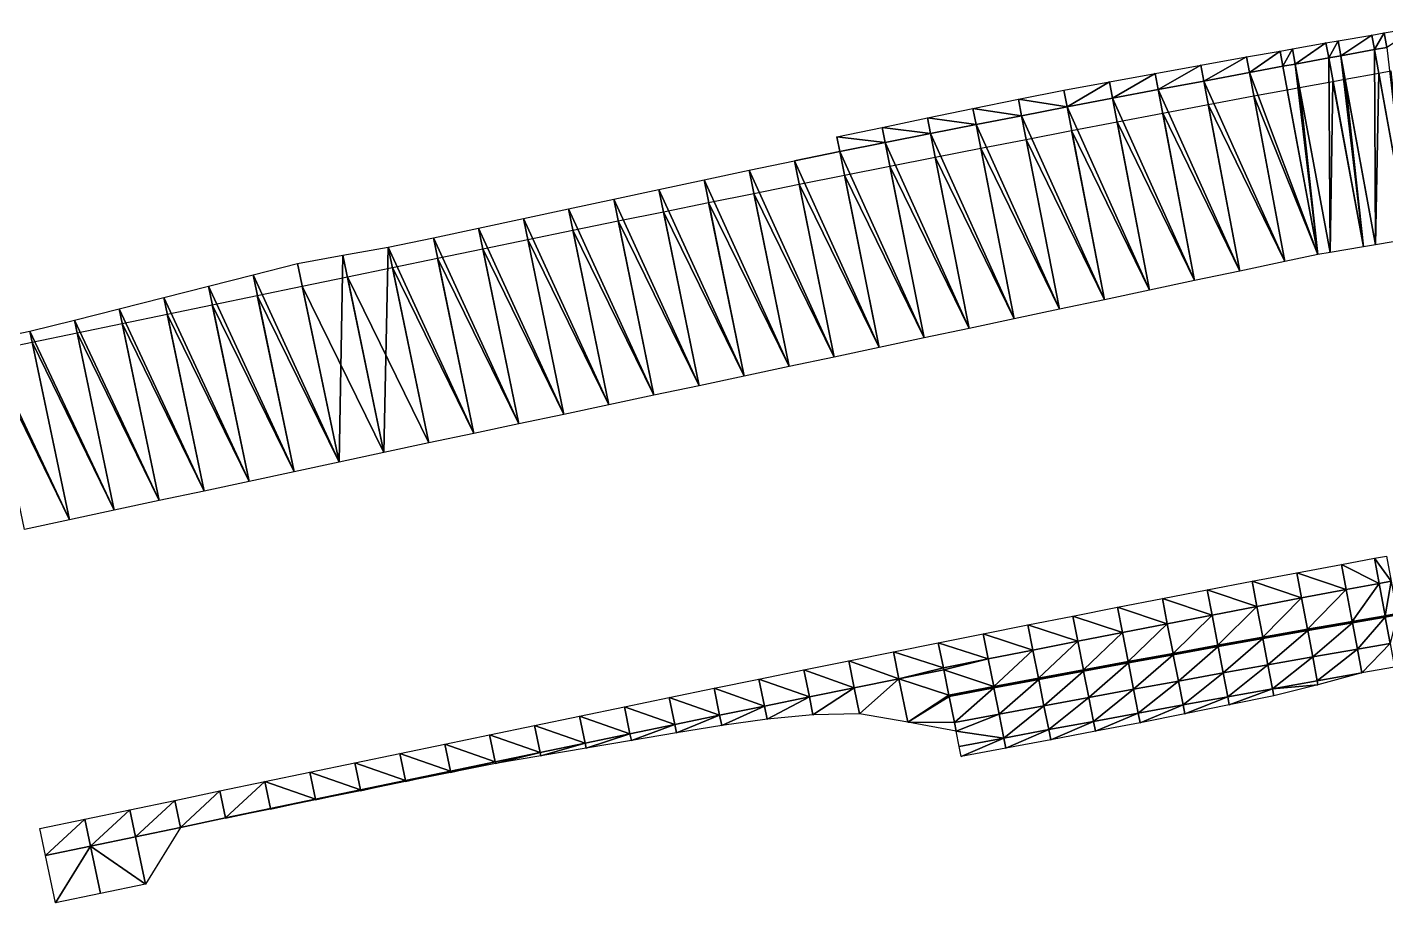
# Model space of a CAD drawing. Header units: metres. Extents: x 1882598 to 1885460, y 3171405 to 3171756.
# Drawn here: x 1883614.49 to 1883644.06, y 3171697.72 to 3171716.77 of the extents above; entities that cross this region are included whole.
import ezdxf

# ---------------------------------------------------------------- set-up
doc = ezdxf.new("R2010")
doc.units = ezdxf.units.M
doc.header["$MEASUREMENT"] = 0
doc.layers.add('Triangles surfaces projet', color=7, linetype='Continuous', true_color=0x848484)

msp = doc.modelspace()

# ---------------------------------------------------------------- linework, layer by layer
at = {"layer": 'Triangles surfaces projet'}
for points in [[(1883644.074, 3171716.331, 152.959), (1883644.017, 3171716.646, 152.746), (1883644.748, 3171716.771, 152.761), (1883644.074, 3171716.331, 152.959)], [(1883642.083, 3171715.969, 152.926), (1883642.022, 3171716.299, 152.702), (1883642.752, 3171716.427, 152.718), (1883642.083, 3171715.969, 152.926)], [(1883642.083, 3171715.969, 152.926), (1883642.752, 3171716.427, 152.718), (1883642.812, 3171716.102, 152.939), (1883642.083, 3171715.969, 152.926)], [(1883642.752, 3171716.427, 152.718), (1883643.019, 3171716.473, 152.724), (1883642.812, 3171716.102, 152.939), (1883642.752, 3171716.427, 152.718)], [(1883642.812, 3171716.102, 152.939), (1883643.019, 3171716.473, 152.724), (1883643.078, 3171716.15, 152.943), (1883642.812, 3171716.102, 152.939)], [(1883643.75, 3171716.6, 152.74), (1883643.078, 3171716.15, 152.943), (1883643.019, 3171716.473, 152.724), (1883643.75, 3171716.6, 152.74)], [(1883643.75, 3171716.6, 152.74), (1883643.807, 3171716.283, 152.955), (1883643.078, 3171716.15, 152.943), (1883643.75, 3171716.6, 152.74)], [(1883643.75, 3171716.6, 152.74), (1883644.017, 3171716.646, 152.746), (1883643.807, 3171716.283, 152.955), (1883643.75, 3171716.6, 152.74)], [(1883643.807, 3171716.283, 152.955), (1883644.017, 3171716.646, 152.746), (1883644.074, 3171716.331, 152.959), (1883643.807, 3171716.283, 152.955)], [(1883640.031, 3171715.944, 152.658), (1883641.026, 3171716.122, 152.68), (1883640.096, 3171715.599, 152.892), (1883640.031, 3171715.944, 152.658)], [(1883641.089, 3171715.785, 152.909), (1883640.096, 3171715.599, 152.892), (1883641.026, 3171716.122, 152.68), (1883641.089, 3171715.785, 152.909)], [(1883641.089, 3171715.785, 152.909), (1883641.026, 3171716.122, 152.68), (1883641.755, 3171716.252, 152.696), (1883641.089, 3171715.785, 152.909)], [(1883641.817, 3171715.92, 152.922), (1883641.089, 3171715.785, 152.909), (1883641.755, 3171716.252, 152.696), (1883641.817, 3171715.92, 152.922)], [(1883641.755, 3171716.252, 152.696), (1883642.022, 3171716.299, 152.702), (1883641.817, 3171715.92, 152.922), (1883641.755, 3171716.252, 152.696)], [(1883642.083, 3171715.969, 152.926), (1883641.817, 3171715.92, 152.922), (1883642.022, 3171716.299, 152.702), (1883642.083, 3171715.969, 152.926)], [(1883642.083, 3171715.969, 152.926), (1883642.812, 3171716.102, 152.939), (1883642.843, 3171711.87, 152.895), (1883642.083, 3171715.969, 152.926)], [(1883643.567, 3171711.993, 152.905), (1883642.812, 3171716.102, 152.939), (1883643.078, 3171716.15, 152.943), (1883643.567, 3171711.993, 152.905)], [(1883642.812, 3171716.102, 152.939), (1883643.567, 3171711.993, 152.905), (1883642.843, 3171711.87, 152.895), (1883642.812, 3171716.102, 152.939)], [(1883643.832, 3171712.038, 152.908), (1883643.078, 3171716.15, 152.943), (1883643.807, 3171716.283, 152.955), (1883643.832, 3171712.038, 152.908)], [(1883643.832, 3171712.038, 152.908), (1883643.567, 3171711.993, 152.905), (1883643.078, 3171716.15, 152.943), (1883643.832, 3171712.038, 152.908)], [(1883644.557, 3171712.16, 152.918), (1883643.807, 3171716.283, 152.955), (1883644.074, 3171716.331, 152.959), (1883644.557, 3171712.16, 152.918)], [(1883643.807, 3171716.283, 152.955), (1883644.557, 3171712.16, 152.918), (1883643.832, 3171712.038, 152.908), (1883643.807, 3171716.283, 152.955)], [(1883639.103, 3171715.412, 152.875), (1883639.036, 3171715.764, 152.636), (1883640.031, 3171715.944, 152.658), (1883639.103, 3171715.412, 152.875)], [(1883640.031, 3171715.944, 152.658), (1883640.096, 3171715.599, 152.892), (1883639.103, 3171715.412, 152.875), (1883640.031, 3171715.944, 152.658)], [(1883641.859, 3171711.672, 152.881), (1883640.096, 3171715.599, 152.892), (1883641.089, 3171715.785, 152.909), (1883641.859, 3171711.672, 152.881)], [(1883641.089, 3171715.785, 152.909), (1883641.817, 3171715.92, 152.922), (1883642.578, 3171711.824, 152.891), (1883641.089, 3171715.785, 152.909)], [(1883642.578, 3171711.824, 152.891), (1883641.859, 3171711.672, 152.881), (1883641.089, 3171715.785, 152.909), (1883642.578, 3171711.824, 152.891)], [(1883642.083, 3171715.969, 152.926), (1883642.578, 3171711.824, 152.891), (1883641.817, 3171715.92, 152.922), (1883642.083, 3171715.969, 152.926)], [(1883642.843, 3171711.87, 152.895), (1883642.578, 3171711.824, 152.891), (1883642.083, 3171715.969, 152.926), (1883642.843, 3171711.87, 152.895)], [(1883643.9, 3171715.773, 153.3), (1883643.832, 3171712.038, 153.258), (1883643.172, 3171715.64, 153.289), (1883643.9, 3171715.773, 153.3)], [(1883644.557, 3171712.16, 153.268), (1883643.832, 3171712.038, 153.258), (1883643.9, 3171715.773, 153.3), (1883644.557, 3171712.16, 153.268)], [(1883644.166, 3171715.821, 153.305), (1883644.557, 3171712.16, 153.268), (1883643.9, 3171715.773, 153.3), (1883644.166, 3171715.821, 153.305)], [(1883637.12, 3171715.034, 152.84), (1883637.049, 3171715.402, 152.59), (1883638.042, 3171715.584, 152.613), (1883637.12, 3171715.034, 152.84)], [(1883638.042, 3171715.584, 152.613), (1883638.111, 3171715.224, 152.857), (1883637.12, 3171715.034, 152.84), (1883638.042, 3171715.584, 152.613)], [(1883638.042, 3171715.584, 152.613), (1883639.036, 3171715.764, 152.636), (1883638.111, 3171715.224, 152.857), (1883638.042, 3171715.584, 152.613)], [(1883639.036, 3171715.764, 152.636), (1883639.103, 3171715.412, 152.875), (1883638.111, 3171715.224, 152.857), (1883639.036, 3171715.764, 152.636)], [(1883640.096, 3171715.599, 152.892), (1883640.877, 3171711.464, 152.867), (1883639.103, 3171715.412, 152.875), (1883640.096, 3171715.599, 152.892)], [(1883641.859, 3171711.672, 152.881), (1883640.877, 3171711.464, 152.867), (1883640.096, 3171715.599, 152.892), (1883641.859, 3171711.672, 152.881)], [(1883642.906, 3171715.592, 153.284), (1883642.843, 3171711.87, 153.245), (1883642.178, 3171715.458, 153.272), (1883642.906, 3171715.592, 153.284)], [(1883643.567, 3171711.993, 153.255), (1883642.843, 3171711.87, 153.245), (1883642.906, 3171715.592, 153.284), (1883643.567, 3171711.993, 153.255)], [(1883643.172, 3171715.64, 153.289), (1883643.567, 3171711.993, 153.255), (1883642.906, 3171715.592, 153.284), (1883643.172, 3171715.64, 153.289)], [(1883643.832, 3171712.038, 153.258), (1883643.567, 3171711.993, 153.255), (1883643.172, 3171715.64, 153.289), (1883643.832, 3171712.038, 153.258)], [(1883636.13, 3171714.843, 152.823), (1883635.072, 3171714.998, 152.569), (1883636.06, 3171715.201, 152.579), (1883636.13, 3171714.843, 152.823)], [(1883637.12, 3171715.034, 152.84), (1883636.06, 3171715.201, 152.579), (1883637.049, 3171715.402, 152.59), (1883637.12, 3171715.034, 152.84)], [(1883637.12, 3171715.034, 152.84), (1883636.13, 3171714.843, 152.823), (1883636.06, 3171715.201, 152.579), (1883637.12, 3171715.034, 152.84)], [(1883637.12, 3171715.034, 152.84), (1883638.111, 3171715.224, 152.857), (1883638.915, 3171711.048, 152.839), (1883637.12, 3171715.034, 152.84)], [(1883639.103, 3171715.412, 152.875), (1883639.896, 3171711.256, 152.853), (1883638.111, 3171715.224, 152.857), (1883639.103, 3171715.412, 152.875)], [(1883639.896, 3171711.256, 152.853), (1883638.915, 3171711.048, 152.839), (1883638.111, 3171715.224, 152.857), (1883639.896, 3171711.256, 152.853)], [(1883639.896, 3171711.256, 152.853), (1883639.103, 3171715.412, 152.875), (1883640.877, 3171711.464, 152.867), (1883639.896, 3171711.256, 152.853)], [(1883641.185, 3171715.274, 153.256), (1883641.859, 3171711.672, 153.231), (1883640.192, 3171715.088, 153.239), (1883641.185, 3171715.274, 153.256)], [(1883641.912, 3171715.409, 153.268), (1883642.578, 3171711.824, 153.241), (1883641.185, 3171715.274, 153.256), (1883641.912, 3171715.409, 153.268)], [(1883642.578, 3171711.824, 153.241), (1883641.859, 3171711.672, 153.231), (1883641.185, 3171715.274, 153.256), (1883642.578, 3171711.824, 153.241)], [(1883642.178, 3171715.458, 153.272), (1883642.578, 3171711.824, 153.241), (1883641.912, 3171715.409, 153.268), (1883642.178, 3171715.458, 153.272)], [(1883642.843, 3171711.87, 153.245), (1883642.578, 3171711.824, 153.241), (1883642.178, 3171715.458, 153.272), (1883642.843, 3171711.87, 153.245)], [(1883635.14, 3171714.65, 152.805), (1883634.084, 3171714.795, 152.558), (1883635.072, 3171714.998, 152.569), (1883635.14, 3171714.65, 152.805)], [(1883635.072, 3171714.998, 152.569), (1883636.13, 3171714.843, 152.823), (1883635.14, 3171714.65, 152.805), (1883635.072, 3171714.998, 152.569)], [(1883637.12, 3171715.034, 152.84), (1883637.934, 3171710.84, 152.825), (1883636.13, 3171714.843, 152.823), (1883637.12, 3171715.034, 152.84)], [(1883637.934, 3171710.84, 152.825), (1883637.12, 3171715.034, 152.84), (1883638.915, 3171711.048, 152.839), (1883637.934, 3171710.84, 152.825)], [(1883639.201, 3171714.901, 153.222), (1883639.896, 3171711.256, 153.203), (1883638.21, 3171714.712, 153.205), (1883639.201, 3171714.901, 153.222)], [(1883640.192, 3171715.088, 153.239), (1883640.877, 3171711.464, 153.217), (1883639.201, 3171714.901, 153.222), (1883640.192, 3171715.088, 153.239)], [(1883640.877, 3171711.464, 153.217), (1883639.896, 3171711.256, 153.203), (1883639.201, 3171714.901, 153.222), (1883640.877, 3171711.464, 153.217)], [(1883641.859, 3171711.672, 153.231), (1883640.877, 3171711.464, 153.217), (1883640.192, 3171715.088, 153.239), (1883641.859, 3171711.672, 153.231)], [(1883632.112, 3171714.385, 152.537), (1883633.098, 3171714.59, 152.548), (1883633.163, 3171714.261, 152.771), (1883632.112, 3171714.385, 152.537)], [(1883633.098, 3171714.59, 152.548), (1883634.084, 3171714.795, 152.558), (1883634.151, 3171714.456, 152.788), (1883633.098, 3171714.59, 152.548)], [(1883634.151, 3171714.456, 152.788), (1883633.163, 3171714.261, 152.771), (1883633.098, 3171714.59, 152.548), (1883634.151, 3171714.456, 152.788)], [(1883634.084, 3171714.795, 152.558), (1883635.14, 3171714.65, 152.805), (1883634.151, 3171714.456, 152.788), (1883634.084, 3171714.795, 152.558)], [(1883635.14, 3171714.65, 152.805), (1883635.972, 3171710.424, 152.798), (1883634.151, 3171714.456, 152.788), (1883635.14, 3171714.65, 152.805)], [(1883635.14, 3171714.65, 152.805), (1883636.13, 3171714.843, 152.823), (1883636.953, 3171710.632, 152.811), (1883635.14, 3171714.65, 152.805)], [(1883635.972, 3171710.424, 152.798), (1883635.14, 3171714.65, 152.805), (1883636.953, 3171710.632, 152.811), (1883635.972, 3171710.424, 152.798)], [(1883636.953, 3171710.632, 152.811), (1883636.13, 3171714.843, 152.823), (1883637.934, 3171710.84, 152.825), (1883636.953, 3171710.632, 152.811)], [(1883638.21, 3171714.712, 153.205), (1883638.915, 3171711.048, 153.189), (1883637.22, 3171714.521, 153.188), (1883638.21, 3171714.712, 153.205)], [(1883639.896, 3171711.256, 153.203), (1883638.915, 3171711.048, 153.189), (1883638.21, 3171714.712, 153.205), (1883639.896, 3171711.256, 153.203)], [(1883632.112, 3171714.385, 152.537), (1883632.176, 3171714.065, 152.754), (1883632.175, 3171714.07, 152.754), (1883632.112, 3171714.385, 152.537)], [(1883632.176, 3171714.065, 152.754), (1883632.112, 3171714.385, 152.537), (1883633.163, 3171714.261, 152.771), (1883632.176, 3171714.065, 152.754)], [(1883634.151, 3171714.456, 152.788), (1883634.992, 3171710.216, 152.784), (1883633.163, 3171714.261, 152.771), (1883634.151, 3171714.456, 152.788)], [(1883634.992, 3171710.216, 152.784), (1883634.151, 3171714.456, 152.788), (1883635.972, 3171710.424, 152.798), (1883634.992, 3171710.216, 152.784)], [(1883636.23, 3171714.33, 153.171), (1883636.953, 3171710.632, 153.161), (1883635.241, 3171714.137, 153.155), (1883636.23, 3171714.33, 153.171)], [(1883637.22, 3171714.521, 153.188), (1883637.934, 3171710.84, 153.175), (1883636.23, 3171714.33, 153.171), (1883637.22, 3171714.521, 153.188)], [(1883637.934, 3171710.84, 153.175), (1883636.953, 3171710.632, 153.161), (1883636.23, 3171714.33, 153.171), (1883637.934, 3171710.84, 153.175)], [(1883638.915, 3171711.048, 153.189), (1883637.934, 3171710.84, 153.175), (1883637.22, 3171714.521, 153.188), (1883638.915, 3171711.048, 153.189)], [(1883632.176, 3171714.065, 152.754), (1883631.19, 3171713.864, 152.736), (1883632.175, 3171714.07, 152.754), (1883632.176, 3171714.065, 152.754)], [(1883633.031, 3171709.8, 152.756), (1883631.19, 3171713.864, 152.736), (1883632.176, 3171714.065, 152.754), (1883633.031, 3171709.8, 152.756)], [(1883632.176, 3171714.065, 152.754), (1883633.163, 3171714.261, 152.771), (1883634.011, 3171710.008, 152.77), (1883632.176, 3171714.065, 152.754)], [(1883633.031, 3171709.8, 152.756), (1883632.176, 3171714.065, 152.754), (1883634.011, 3171710.008, 152.77), (1883633.031, 3171709.8, 152.756)], [(1883634.011, 3171710.008, 152.77), (1883633.163, 3171714.261, 152.771), (1883634.992, 3171710.216, 152.784), (1883634.011, 3171710.008, 152.77)], [(1883635.241, 3171714.137, 153.155), (1883635.972, 3171710.424, 153.148), (1883634.253, 3171713.942, 153.138), (1883635.241, 3171714.137, 153.155)], [(1883636.953, 3171710.632, 153.161), (1883635.972, 3171710.424, 153.148), (1883635.241, 3171714.137, 153.155), (1883636.953, 3171710.632, 153.161)], [(1883630.205, 3171713.656, 152.719), (1883631.19, 3171713.864, 152.736), (1883632.051, 3171709.592, 152.743), (1883630.205, 3171713.656, 152.719)], [(1883633.031, 3171709.8, 152.756), (1883632.051, 3171709.592, 152.743), (1883631.19, 3171713.864, 152.736), (1883633.031, 3171709.8, 152.756)], [(1883633.266, 3171713.747, 153.121), (1883634.011, 3171710.008, 153.12), (1883632.279, 3171713.55, 153.104), (1883633.266, 3171713.747, 153.121)], [(1883634.253, 3171713.942, 153.138), (1883634.992, 3171710.216, 153.134), (1883633.266, 3171713.747, 153.121), (1883634.253, 3171713.942, 153.138)], [(1883634.992, 3171710.216, 153.134), (1883634.011, 3171710.008, 153.12), (1883633.266, 3171713.747, 153.121), (1883634.992, 3171710.216, 153.134)], [(1883635.972, 3171710.424, 153.148), (1883634.992, 3171710.216, 153.134), (1883634.253, 3171713.942, 153.138), (1883635.972, 3171710.424, 153.148)], [(1883630.091, 3171709.177, 152.715), (1883628.238, 3171713.24, 152.685), (1883629.222, 3171713.449, 152.702), (1883630.091, 3171709.177, 152.715)], [(1883631.071, 3171709.384, 152.729), (1883629.222, 3171713.449, 152.702), (1883630.205, 3171713.656, 152.719), (1883631.071, 3171709.384, 152.729)], [(1883631.071, 3171709.384, 152.729), (1883630.091, 3171709.177, 152.715), (1883629.222, 3171713.449, 152.702), (1883631.071, 3171709.384, 152.729)], [(1883631.071, 3171709.384, 152.729), (1883630.205, 3171713.656, 152.719), (1883632.051, 3171709.592, 152.743), (1883631.071, 3171709.384, 152.729)], [(1883632.279, 3171713.55, 153.104), (1883633.031, 3171709.8, 153.106), (1883631.293, 3171713.353, 153.087), (1883632.279, 3171713.55, 153.104)], [(1883634.011, 3171710.008, 153.12), (1883633.031, 3171709.8, 153.106), (1883632.279, 3171713.55, 153.104), (1883634.011, 3171710.008, 153.12)], [(1883627.256, 3171713.031, 152.667), (1883628.238, 3171713.24, 152.685), (1883629.112, 3171708.969, 152.702), (1883627.256, 3171713.031, 152.667)], [(1883629.112, 3171708.969, 152.702), (1883628.238, 3171713.24, 152.685), (1883630.091, 3171709.177, 152.715), (1883629.112, 3171708.969, 152.702)], [(1883630.307, 3171713.154, 153.07), (1883631.071, 3171709.384, 153.079), (1883629.322, 3171712.955, 153.053), (1883630.307, 3171713.154, 153.07)], [(1883631.293, 3171713.353, 153.087), (1883632.051, 3171709.592, 153.093), (1883630.307, 3171713.154, 153.07), (1883631.293, 3171713.353, 153.087)], [(1883632.051, 3171709.592, 153.093), (1883631.071, 3171709.384, 153.079), (1883630.307, 3171713.154, 153.07), (1883632.051, 3171709.592, 153.093)], [(1883633.031, 3171709.8, 153.106), (1883632.051, 3171709.592, 153.093), (1883631.293, 3171713.353, 153.087), (1883633.031, 3171709.8, 153.106)], [(1883627.153, 3171708.554, 152.674), (1883625.293, 3171712.611, 152.633), (1883626.274, 3171712.821, 152.65), (1883627.153, 3171708.554, 152.674)], [(1883628.132, 3171708.761, 152.688), (1883626.274, 3171712.821, 152.65), (1883627.256, 3171713.031, 152.667), (1883628.132, 3171708.761, 152.688)], [(1883627.153, 3171708.554, 152.674), (1883626.274, 3171712.821, 152.65), (1883628.132, 3171708.761, 152.688), (1883627.153, 3171708.554, 152.674)], [(1883627.256, 3171713.031, 152.667), (1883629.112, 3171708.969, 152.702), (1883628.132, 3171708.761, 152.688), (1883627.256, 3171713.031, 152.667)], [(1883629.322, 3171712.955, 153.053), (1883630.091, 3171709.177, 153.065), (1883628.338, 3171712.755, 153.037), (1883629.322, 3171712.955, 153.053)], [(1883631.071, 3171709.384, 153.079), (1883630.091, 3171709.177, 153.065), (1883629.322, 3171712.955, 153.053), (1883631.071, 3171709.384, 153.079)], [(1883624.312, 3171712.4, 152.616), (1883625.293, 3171712.611, 152.633), (1883626.174, 3171708.346, 152.661), (1883624.312, 3171712.4, 152.616)], [(1883627.153, 3171708.554, 152.674), (1883626.174, 3171708.346, 152.661), (1883625.293, 3171712.611, 152.633), (1883627.153, 3171708.554, 152.674)], [(1883627.354, 3171712.554, 153.02), (1883628.132, 3171708.761, 153.038), (1883626.37, 3171712.353, 153.003), (1883627.354, 3171712.554, 153.02)], [(1883628.338, 3171712.755, 153.037), (1883629.112, 3171708.969, 153.052), (1883627.354, 3171712.554, 153.02), (1883628.338, 3171712.755, 153.037)], [(1883629.112, 3171708.969, 153.052), (1883628.132, 3171708.761, 153.038), (1883627.354, 3171712.554, 153.02), (1883629.112, 3171708.969, 153.052)], [(1883630.091, 3171709.177, 153.065), (1883629.112, 3171708.969, 153.052), (1883628.338, 3171712.755, 153.037), (1883630.091, 3171709.177, 153.065)], [(1883624.312, 3171712.4, 152.616), (1883625.194, 3171708.138, 152.647), (1883623.332, 3171712.189, 152.599), (1883624.312, 3171712.4, 152.616)], [(1883626.174, 3171708.346, 152.661), (1883625.194, 3171708.138, 152.647), (1883624.312, 3171712.4, 152.616), (1883626.174, 3171708.346, 152.661)], [(1883626.37, 3171712.353, 153.003), (1883627.153, 3171708.554, 153.024), (1883625.388, 3171712.151, 152.986), (1883626.37, 3171712.353, 153.003)], [(1883628.132, 3171708.761, 153.038), (1883627.153, 3171708.554, 153.024), (1883626.37, 3171712.353, 153.003), (1883628.132, 3171708.761, 153.038)], [(1883621.364, 3171711.806, 152.564), (1883622.351, 3171711.981, 152.582), (1883622.258, 3171707.514, 152.606), (1883621.364, 3171711.806, 152.564)], [(1883623.237, 3171707.723, 152.62), (1883622.258, 3171707.514, 152.606), (1883622.351, 3171711.981, 152.582), (1883623.237, 3171707.723, 152.62)], [(1883622.351, 3171711.981, 152.582), (1883623.332, 3171712.189, 152.599), (1883624.215, 3171707.931, 152.633), (1883622.351, 3171711.981, 152.582)], [(1883624.215, 3171707.931, 152.633), (1883623.237, 3171707.723, 152.62), (1883622.351, 3171711.981, 152.582), (1883624.215, 3171707.931, 152.633)], [(1883624.215, 3171707.931, 152.633), (1883623.332, 3171712.189, 152.599), (1883625.194, 3171708.138, 152.647), (1883624.215, 3171707.931, 152.633)], [(1883624.405, 3171711.949, 152.969), (1883625.194, 3171708.138, 152.997), (1883623.423, 3171711.746, 152.952), (1883624.405, 3171711.949, 152.969)], [(1883625.388, 3171712.151, 152.986), (1883626.174, 3171708.346, 153.011), (1883624.405, 3171711.949, 152.969), (1883625.388, 3171712.151, 152.986)], [(1883626.174, 3171708.346, 153.011), (1883625.194, 3171708.138, 152.997), (1883624.405, 3171711.949, 152.969), (1883626.174, 3171708.346, 153.011)], [(1883627.153, 3171708.554, 153.024), (1883626.174, 3171708.346, 153.011), (1883625.388, 3171712.151, 152.986), (1883627.153, 3171708.554, 153.024)], [(1883621.28, 3171707.305, 152.592), (1883620.379, 3171711.625, 152.547), (1883621.364, 3171711.806, 152.564), (1883621.28, 3171707.305, 152.592)], [(1883622.258, 3171707.514, 152.606), (1883621.28, 3171707.305, 152.592), (1883621.364, 3171711.806, 152.564), (1883622.258, 3171707.514, 152.606)], [(1883623.423, 3171711.746, 152.952), (1883624.215, 3171707.931, 152.983), (1883622.442, 3171711.543, 152.936), (1883623.423, 3171711.746, 152.952)], [(1883625.194, 3171708.138, 152.997), (1883624.215, 3171707.931, 152.983), (1883623.423, 3171711.746, 152.952), (1883625.194, 3171708.138, 152.997)], [(1883620.302, 3171707.096, 152.579), (1883618.438, 3171711.132, 152.513), (1883619.408, 3171711.379, 152.53), (1883620.302, 3171707.096, 152.579)], [(1883620.379, 3171711.625, 152.547), (1883621.28, 3171707.305, 152.592), (1883619.408, 3171711.379, 152.53), (1883620.379, 3171711.625, 152.547)], [(1883620.302, 3171707.096, 152.579), (1883619.408, 3171711.379, 152.53), (1883621.28, 3171707.305, 152.592), (1883620.302, 3171707.096, 152.579)], [(1883621.461, 3171711.34, 152.919), (1883622.258, 3171707.514, 152.956), (1883620.481, 3171711.137, 152.902), (1883621.461, 3171711.34, 152.919)], [(1883622.442, 3171711.543, 152.936), (1883623.237, 3171707.723, 152.97), (1883621.461, 3171711.34, 152.919), (1883622.442, 3171711.543, 152.936)], [(1883623.237, 3171707.723, 152.97), (1883622.258, 3171707.514, 152.956), (1883621.461, 3171711.34, 152.919), (1883623.237, 3171707.723, 152.97)], [(1883624.215, 3171707.931, 152.983), (1883623.237, 3171707.723, 152.97), (1883622.442, 3171711.543, 152.936), (1883624.215, 3171707.931, 152.983)], [(1883617.467, 3171710.886, 152.496), (1883618.438, 3171711.132, 152.513), (1883619.324, 3171706.887, 152.565), (1883617.467, 3171710.886, 152.496)], [(1883619.324, 3171706.887, 152.565), (1883618.438, 3171711.132, 152.513), (1883620.302, 3171707.096, 152.579), (1883619.324, 3171706.887, 152.565)], [(1883620.481, 3171711.137, 152.902), (1883621.28, 3171707.305, 152.942), (1883619.501, 3171710.933, 152.885), (1883620.481, 3171711.137, 152.902)], [(1883622.258, 3171707.514, 152.956), (1883621.28, 3171707.305, 152.942), (1883620.481, 3171711.137, 152.902), (1883622.258, 3171707.514, 152.956)], [(1883618.346, 3171706.678, 152.552), (1883616.497, 3171710.64, 152.48), (1883617.467, 3171710.886, 152.496), (1883618.346, 3171706.678, 152.552)], [(1883618.346, 3171706.678, 152.552), (1883617.467, 3171710.886, 152.496), (1883619.324, 3171706.887, 152.565), (1883618.346, 3171706.678, 152.552)], [(1883619.501, 3171710.933, 152.885), (1883620.302, 3171707.096, 152.929), (1883618.522, 3171710.729, 152.868), (1883619.501, 3171710.933, 152.885)], [(1883621.28, 3171707.305, 152.942), (1883620.302, 3171707.096, 152.929), (1883619.501, 3171710.933, 152.885), (1883621.28, 3171707.305, 152.942)], [(1883616.497, 3171710.64, 152.48), (1883617.368, 3171706.469, 152.538), (1883615.527, 3171710.394, 152.463), (1883616.497, 3171710.64, 152.48)], [(1883617.368, 3171706.469, 152.538), (1883616.497, 3171710.64, 152.48), (1883618.346, 3171706.678, 152.552), (1883617.368, 3171706.469, 152.538)], [(1883617.543, 3171710.526, 152.851), (1883618.346, 3171706.678, 152.902), (1883616.564, 3171710.322, 152.834), (1883617.543, 3171710.526, 152.851)], [(1883618.522, 3171710.729, 152.868), (1883619.324, 3171706.887, 152.915), (1883617.543, 3171710.526, 152.851), (1883618.522, 3171710.729, 152.868)], [(1883619.324, 3171706.887, 152.915), (1883618.346, 3171706.678, 152.902), (1883617.543, 3171710.526, 152.851), (1883619.324, 3171706.887, 152.915)], [(1883620.302, 3171707.096, 152.929), (1883619.324, 3171706.887, 152.915), (1883618.522, 3171710.729, 152.868), (1883620.302, 3171707.096, 152.929)], [(1883614.555, 3171710.159, 152.447), (1883615.412, 3171706.05, 152.511), (1883613.576, 3171709.953, 152.43), (1883614.555, 3171710.159, 152.447)], [(1883616.39, 3171706.259, 152.524), (1883614.555, 3171710.159, 152.447), (1883615.527, 3171710.394, 152.463), (1883616.39, 3171706.259, 152.524)], [(1883614.555, 3171710.159, 152.447), (1883616.39, 3171706.259, 152.524), (1883615.412, 3171706.05, 152.511), (1883614.555, 3171710.159, 152.447)], [(1883616.39, 3171706.259, 152.524), (1883615.527, 3171710.394, 152.463), (1883617.368, 3171706.469, 152.538), (1883616.39, 3171706.259, 152.524)], [(1883616.564, 3171710.322, 152.834), (1883617.368, 3171706.469, 152.888), (1883615.584, 3171710.119, 152.817), (1883616.564, 3171710.322, 152.834)], [(1883618.346, 3171706.678, 152.902), (1883617.368, 3171706.469, 152.888), (1883616.564, 3171710.322, 152.834), (1883618.346, 3171706.678, 152.902)], [(1883614.434, 3171705.841, 152.497), (1883613.576, 3171709.953, 152.43), (1883615.412, 3171706.05, 152.511), (1883614.434, 3171705.841, 152.497)], [(1883614.605, 3171709.916, 152.801), (1883615.412, 3171706.05, 152.861), (1883613.626, 3171709.712, 152.784), (1883614.605, 3171709.916, 152.801)], [(1883615.584, 3171710.119, 152.817), (1883616.39, 3171706.259, 152.874), (1883614.605, 3171709.916, 152.801), (1883615.584, 3171710.119, 152.817)], [(1883616.39, 3171706.259, 152.874), (1883615.412, 3171706.05, 152.861), (1883614.605, 3171709.916, 152.801), (1883616.39, 3171706.259, 152.874)], [(1883617.368, 3171706.469, 152.888), (1883616.39, 3171706.259, 152.874), (1883615.584, 3171710.119, 152.817), (1883617.368, 3171706.469, 152.888)], [(1883615.412, 3171706.05, 152.861), (1883614.434, 3171705.841, 152.847), (1883613.626, 3171709.712, 152.784), (1883615.412, 3171706.05, 152.861)], [(1883643.806, 3171705.214, 153.285), (1883643.908, 3171704.667, 153.263), (1883643.093, 3171705.081, 153.277), (1883643.806, 3171705.214, 153.285)], [(1883643.806, 3171705.214, 153.285), (1883644.067, 3171705.262, 153.288), (1883644.169, 3171704.715, 153.266), (1883643.806, 3171705.214, 153.285)], [(1883643.908, 3171704.667, 153.263), (1883643.806, 3171705.214, 153.285), (1883644.169, 3171704.715, 153.266), (1883643.908, 3171704.667, 153.263)], [(1883642.222, 3171704.351, 153.243), (1883641.144, 3171704.713, 153.254), (1883642.118, 3171704.898, 153.265), (1883642.222, 3171704.351, 153.243)], [(1883642.118, 3171704.898, 153.265), (1883643.093, 3171705.081, 153.277), (1883643.195, 3171704.534, 153.255), (1883642.118, 3171704.898, 153.265)], [(1883642.222, 3171704.351, 153.243), (1883642.118, 3171704.898, 153.265), (1883643.195, 3171704.534, 153.255), (1883642.222, 3171704.351, 153.243)], [(1883643.195, 3171704.534, 153.255), (1883643.093, 3171705.081, 153.277), (1883643.908, 3171704.667, 153.263), (1883643.195, 3171704.534, 153.255)], [(1883641.144, 3171704.713, 153.254), (1883641.248, 3171704.166, 153.232), (1883640.169, 3171704.526, 153.243), (1883641.144, 3171704.713, 153.254)], [(1883641.248, 3171704.166, 153.232), (1883641.144, 3171704.713, 153.254), (1883642.222, 3171704.351, 153.243), (1883641.248, 3171704.166, 153.232)], [(1883643.908, 3171704.667, 153.263), (1883643.325, 3171703.84, 152.549), (1883643.195, 3171704.534, 153.255), (1883643.908, 3171704.667, 153.263)], [(1883643.908, 3171704.667, 153.263), (1883644.039, 3171703.965, 152.549), (1883643.325, 3171703.84, 152.549), (1883643.908, 3171704.667, 153.263)], [(1883644.039, 3171703.965, 152.549), (1883643.908, 3171704.667, 153.263), (1883644.169, 3171704.715, 153.266), (1883644.039, 3171703.965, 152.549)], [(1883644.039, 3171703.965, 152.549), (1883644.169, 3171704.715, 153.266), (1883644.299, 3171704.01, 152.549), (1883644.039, 3171703.965, 152.549)], [(1883638.22, 3171704.148, 153.22), (1883639.194, 3171704.338, 153.231), (1883639.3, 3171703.791, 153.209), (1883638.22, 3171704.148, 153.22)], [(1883640.274, 3171703.979, 153.22), (1883639.194, 3171704.338, 153.231), (1883640.169, 3171704.526, 153.243), (1883640.274, 3171703.979, 153.22)], [(1883639.3, 3171703.791, 153.209), (1883639.194, 3171704.338, 153.231), (1883640.274, 3171703.979, 153.22), (1883639.3, 3171703.791, 153.209)], [(1883640.169, 3171704.526, 153.243), (1883641.248, 3171704.166, 153.232), (1883640.274, 3171703.979, 153.22), (1883640.169, 3171704.526, 153.243)], [(1883641.248, 3171704.166, 153.232), (1883642.222, 3171704.351, 153.243), (1883641.376, 3171703.495, 152.549), (1883641.248, 3171704.166, 153.232)], [(1883642.35, 3171703.669, 152.549), (1883641.376, 3171703.495, 152.549), (1883642.222, 3171704.351, 153.243), (1883642.35, 3171703.669, 152.549)], [(1883642.222, 3171704.351, 153.243), (1883643.195, 3171704.534, 153.255), (1883642.35, 3171703.669, 152.549), (1883642.222, 3171704.351, 153.243)], [(1883643.195, 3171704.534, 153.255), (1883643.325, 3171703.84, 152.549), (1883642.35, 3171703.669, 152.549), (1883643.195, 3171704.534, 153.255)], [(1883637.245, 3171703.957, 153.208), (1883637.352, 3171703.411, 153.186), (1883636.27, 3171703.764, 153.197), (1883637.245, 3171703.957, 153.208)], [(1883638.22, 3171704.148, 153.22), (1883638.326, 3171703.602, 153.197), (1883637.245, 3171703.957, 153.208), (1883638.22, 3171704.148, 153.22)], [(1883637.352, 3171703.411, 153.186), (1883637.245, 3171703.957, 153.208), (1883638.326, 3171703.602, 153.197), (1883637.352, 3171703.411, 153.186)], [(1883638.22, 3171704.148, 153.22), (1883639.3, 3171703.791, 153.209), (1883638.326, 3171703.602, 153.197), (1883638.22, 3171704.148, 153.22)], [(1883640.274, 3171703.979, 153.22), (1883639.426, 3171703.144, 152.549), (1883639.3, 3171703.791, 153.209), (1883640.274, 3171703.979, 153.22)], [(1883639.426, 3171703.144, 152.549), (1883640.274, 3171703.979, 153.22), (1883640.401, 3171703.32, 152.549), (1883639.426, 3171703.144, 152.549)], [(1883640.274, 3171703.979, 153.22), (1883641.248, 3171704.166, 153.232), (1883640.401, 3171703.32, 152.549), (1883640.274, 3171703.979, 153.22)], [(1883640.401, 3171703.32, 152.549), (1883641.248, 3171704.166, 153.232), (1883641.376, 3171703.495, 152.549), (1883640.401, 3171703.32, 152.549)], [(1883644.039, 3171703.965, 152.549), (1883643.33, 3171703.812, 152.52), (1883643.325, 3171703.84, 152.549), (1883644.039, 3171703.965, 152.549)], [(1883644.039, 3171703.965, 152.549), (1883644.044, 3171703.936, 152.52), (1883643.33, 3171703.812, 152.52), (1883644.039, 3171703.965, 152.549)], [(1883644.044, 3171703.936, 152.52), (1883644.039, 3171703.965, 152.549), (1883644.299, 3171704.01, 152.549), (1883644.044, 3171703.936, 152.52)], [(1883644.299, 3171704.01, 152.549), (1883644.305, 3171703.981, 152.52), (1883644.044, 3171703.936, 152.52), (1883644.299, 3171704.01, 152.549)], [(1883644.044, 3171703.936, 152.52), (1883644.305, 3171703.981, 152.52), (1883644.15, 3171703.363, 152.52), (1883644.044, 3171703.936, 152.52)], [(1883636.378, 3171703.218, 153.175), (1883635.295, 3171703.571, 153.185), (1883636.27, 3171703.764, 153.197), (1883636.378, 3171703.218, 153.175)], [(1883636.378, 3171703.218, 153.175), (1883636.27, 3171703.764, 153.197), (1883637.352, 3171703.411, 153.186), (1883636.378, 3171703.218, 153.175)], [(1883638.326, 3171703.602, 153.197), (1883639.3, 3171703.791, 153.209), (1883638.451, 3171702.965, 152.549), (1883638.326, 3171703.602, 153.197)], [(1883639.3, 3171703.791, 153.209), (1883639.426, 3171703.144, 152.549), (1883638.451, 3171702.965, 152.549), (1883639.3, 3171703.791, 153.209)], [(1883641.376, 3171703.495, 152.549), (1883642.35, 3171703.669, 152.549), (1883641.381, 3171703.467, 152.52), (1883641.376, 3171703.495, 152.549)], [(1883642.35, 3171703.669, 152.549), (1883642.356, 3171703.64, 152.52), (1883641.381, 3171703.467, 152.52), (1883642.35, 3171703.669, 152.549)], [(1883642.356, 3171703.64, 152.52), (1883642.35, 3171703.669, 152.549), (1883643.325, 3171703.84, 152.549), (1883642.356, 3171703.64, 152.52)], [(1883643.33, 3171703.812, 152.52), (1883642.356, 3171703.64, 152.52), (1883643.325, 3171703.84, 152.549), (1883643.33, 3171703.812, 152.52)], [(1883642.356, 3171703.64, 152.52), (1883643.33, 3171703.812, 152.52), (1883642.464, 3171703.067, 152.52), (1883642.356, 3171703.64, 152.52)], [(1883642.464, 3171703.067, 152.52), (1883643.33, 3171703.812, 152.52), (1883643.438, 3171703.239, 152.52), (1883642.464, 3171703.067, 152.52)], [(1883643.438, 3171703.239, 152.52), (1883643.33, 3171703.812, 152.52), (1883644.044, 3171703.936, 152.52), (1883643.438, 3171703.239, 152.52)], [(1883644.044, 3171703.936, 152.52), (1883644.15, 3171703.363, 152.52), (1883643.438, 3171703.239, 152.52), (1883644.044, 3171703.936, 152.52)], [(1883633.344, 3171703.179, 153.062), (1883634.319, 3171703.376, 153.074), (1883634.429, 3171702.83, 153.052), (1883633.344, 3171703.179, 153.062)], [(1883635.295, 3171703.571, 153.185), (1883635.404, 3171703.024, 153.163), (1883634.319, 3171703.376, 153.174), (1883635.295, 3171703.571, 153.185)], [(1883634.319, 3171703.376, 153.174), (1883635.404, 3171703.024, 153.163), (1883634.429, 3171702.83, 153.152), (1883634.319, 3171703.376, 153.174)], [(1883635.295, 3171703.571, 153.185), (1883636.378, 3171703.218, 153.175), (1883635.404, 3171703.024, 153.163), (1883635.295, 3171703.571, 153.185)], [(1883636.499, 3171702.605, 152.549), (1883636.378, 3171703.218, 153.175), (1883637.352, 3171703.411, 153.186), (1883636.499, 3171702.605, 152.549)], [(1883637.475, 3171702.786, 152.549), (1883636.499, 3171702.605, 152.549), (1883637.352, 3171703.411, 153.186), (1883637.475, 3171702.786, 152.549)], [(1883637.352, 3171703.411, 153.186), (1883638.326, 3171703.602, 153.197), (1883637.475, 3171702.786, 152.549), (1883637.352, 3171703.411, 153.186)], [(1883638.326, 3171703.602, 153.197), (1883638.451, 3171702.965, 152.549), (1883637.475, 3171702.786, 152.549), (1883638.326, 3171703.602, 153.197)], [(1883640.406, 3171703.291, 152.52), (1883640.401, 3171703.32, 152.549), (1883641.376, 3171703.495, 152.549), (1883640.406, 3171703.291, 152.52)], [(1883641.376, 3171703.495, 152.549), (1883641.381, 3171703.467, 152.52), (1883640.406, 3171703.291, 152.52), (1883641.376, 3171703.495, 152.549)], [(1883640.406, 3171703.291, 152.52), (1883641.381, 3171703.467, 152.52), (1883640.517, 3171702.719, 152.52), (1883640.406, 3171703.291, 152.52)], [(1883640.517, 3171702.719, 152.52), (1883641.381, 3171703.467, 152.52), (1883641.49, 3171702.894, 152.52), (1883640.517, 3171702.719, 152.52)], [(1883642.356, 3171703.64, 152.52), (1883641.49, 3171702.894, 152.52), (1883641.381, 3171703.467, 152.52), (1883642.356, 3171703.64, 152.52)], [(1883641.49, 3171702.894, 152.52), (1883642.356, 3171703.64, 152.52), (1883642.464, 3171703.067, 152.52), (1883641.49, 3171702.894, 152.52)], [(1883643.438, 3171703.239, 152.52), (1883644.15, 3171703.363, 152.52), (1883643.535, 3171702.718, 153.049), (1883643.438, 3171703.239, 152.52)], [(1883644.247, 3171702.843, 153.049), (1883643.535, 3171702.718, 153.049), (1883644.15, 3171703.363, 152.52), (1883644.247, 3171702.843, 153.049)], [(1883632.369, 3171702.982, 153.051), (1883633.344, 3171703.179, 153.062), (1883633.463, 3171702.591, 153.038), (1883632.369, 3171702.982, 153.051)], [(1883633.463, 3171702.591, 153.038), (1883633.344, 3171703.179, 153.062), (1883634.429, 3171702.83, 153.052), (1883633.463, 3171702.591, 153.038)], [(1883635.524, 3171702.423, 152.549), (1883635.404, 3171703.024, 153.163), (1883636.378, 3171703.218, 153.175), (1883635.524, 3171702.423, 152.549)], [(1883636.378, 3171703.218, 153.175), (1883636.499, 3171702.605, 152.549), (1883635.524, 3171702.423, 152.549), (1883636.378, 3171703.218, 153.175)], [(1883638.451, 3171702.965, 152.549), (1883639.426, 3171703.144, 152.549), (1883638.456, 3171702.937, 152.52), (1883638.451, 3171702.965, 152.549)], [(1883638.456, 3171702.937, 152.52), (1883639.426, 3171703.144, 152.549), (1883639.431, 3171703.115, 152.52), (1883638.456, 3171702.937, 152.52)], [(1883639.431, 3171703.115, 152.52), (1883638.568, 3171702.365, 152.52), (1883638.456, 3171702.937, 152.52), (1883639.431, 3171703.115, 152.52)], [(1883639.431, 3171703.115, 152.52), (1883639.542, 3171702.543, 152.52), (1883638.568, 3171702.365, 152.52), (1883639.431, 3171703.115, 152.52)], [(1883640.401, 3171703.32, 152.549), (1883639.431, 3171703.115, 152.52), (1883639.426, 3171703.144, 152.549), (1883640.401, 3171703.32, 152.549)], [(1883640.401, 3171703.32, 152.549), (1883640.406, 3171703.291, 152.52), (1883639.431, 3171703.115, 152.52), (1883640.401, 3171703.32, 152.549)], [(1883639.542, 3171702.543, 152.52), (1883639.431, 3171703.115, 152.52), (1883640.406, 3171703.291, 152.52), (1883639.542, 3171702.543, 152.52)], [(1883639.542, 3171702.543, 152.52), (1883640.406, 3171703.291, 152.52), (1883640.517, 3171702.719, 152.52), (1883639.542, 3171702.543, 152.52)], [(1883642.464, 3171703.067, 152.52), (1883641.59, 3171702.374, 153.049), (1883641.49, 3171702.894, 152.52), (1883642.464, 3171703.067, 152.52)], [(1883642.464, 3171703.067, 152.52), (1883642.562, 3171702.547, 153.049), (1883641.59, 3171702.374, 153.049), (1883642.464, 3171703.067, 152.52)], [(1883643.438, 3171703.239, 152.52), (1883642.562, 3171702.547, 153.049), (1883642.464, 3171703.067, 152.52), (1883643.438, 3171703.239, 152.52)], [(1883642.562, 3171702.547, 153.049), (1883643.438, 3171703.239, 152.52), (1883643.535, 3171702.718, 153.049), (1883642.562, 3171702.547, 153.049)], [(1883631.393, 3171702.784, 153.04), (1883631.513, 3171702.196, 153.016), (1883630.417, 3171702.585, 153.028), (1883631.393, 3171702.784, 153.04)], [(1883632.488, 3171702.394, 153.027), (1883631.393, 3171702.784, 153.04), (1883632.369, 3171702.982, 153.051), (1883632.488, 3171702.394, 153.027)], [(1883631.513, 3171702.196, 153.016), (1883631.393, 3171702.784, 153.04), (1883632.488, 3171702.394, 153.027), (1883631.513, 3171702.196, 153.016)], [(1883632.369, 3171702.982, 153.051), (1883633.463, 3171702.591, 153.038), (1883632.488, 3171702.394, 153.027), (1883632.369, 3171702.982, 153.051)], [(1883634.437, 3171702.787, 153.05), (1883633.463, 3171702.591, 153.038), (1883634.429, 3171702.83, 153.052), (1883634.437, 3171702.787, 153.05)], [(1883634.547, 3171702.239, 152.782), (1883633.463, 3171702.591, 153.038), (1883634.437, 3171702.787, 153.05), (1883634.547, 3171702.239, 152.782)], [(1883634.429, 3171702.83, 153.152), (1883635.404, 3171703.024, 153.163), (1883634.437, 3171702.787, 153.109), (1883634.429, 3171702.83, 153.152)], [(1883635.524, 3171702.423, 152.549), (1883634.437, 3171702.787, 153.109), (1883635.404, 3171703.024, 153.163), (1883635.524, 3171702.423, 152.549)], [(1883634.437, 3171702.787, 153.109), (1883635.524, 3171702.423, 152.549), (1883634.547, 3171702.239, 152.549), (1883634.437, 3171702.787, 153.109)], [(1883636.505, 3171702.576, 152.52), (1883636.499, 3171702.605, 152.549), (1883637.475, 3171702.786, 152.549), (1883636.505, 3171702.576, 152.52)], [(1883637.475, 3171702.786, 152.549), (1883637.481, 3171702.757, 152.52), (1883636.505, 3171702.576, 152.52), (1883637.475, 3171702.786, 152.549)], [(1883637.475, 3171702.786, 152.549), (1883638.451, 3171702.965, 152.549), (1883637.481, 3171702.757, 152.52), (1883637.475, 3171702.786, 152.549)], [(1883637.481, 3171702.757, 152.52), (1883638.451, 3171702.965, 152.549), (1883638.456, 3171702.937, 152.52), (1883637.481, 3171702.757, 152.52)], [(1883637.481, 3171702.757, 152.52), (1883638.456, 3171702.937, 152.52), (1883637.593, 3171702.185, 152.52), (1883637.481, 3171702.757, 152.52)], [(1883637.593, 3171702.185, 152.52), (1883638.456, 3171702.937, 152.52), (1883638.568, 3171702.365, 152.52), (1883637.593, 3171702.185, 152.52)], [(1883640.617, 3171702.199, 153.049), (1883640.517, 3171702.719, 152.52), (1883641.49, 3171702.894, 152.52), (1883640.617, 3171702.199, 153.049)], [(1883641.49, 3171702.894, 152.52), (1883641.59, 3171702.374, 153.049), (1883640.617, 3171702.199, 153.049), (1883641.49, 3171702.894, 152.52)], [(1883630.537, 3171701.997, 153.004), (1883629.441, 3171702.385, 153.017), (1883630.417, 3171702.585, 153.028), (1883630.537, 3171701.997, 153.004)], [(1883631.513, 3171702.196, 153.016), (1883630.537, 3171701.997, 153.004), (1883630.417, 3171702.585, 153.028), (1883631.513, 3171702.196, 153.016)], [(1883632.602, 3171701.832, 152.692), (1883632.488, 3171702.394, 153.027), (1883633.463, 3171702.591, 153.038), (1883632.602, 3171701.832, 152.692)], [(1883632.602, 3171701.832, 152.692), (1883633.463, 3171702.591, 153.038), (1883633.653, 3171701.646, 152.526), (1883632.602, 3171701.832, 152.692)], [(1883634.547, 3171702.239, 152.782), (1883633.653, 3171701.646, 152.526), (1883633.463, 3171702.591, 153.038), (1883634.547, 3171702.239, 152.782)], [(1883635.529, 3171702.394, 152.52), (1883635.524, 3171702.423, 152.549), (1883636.499, 3171702.605, 152.549), (1883635.529, 3171702.394, 152.52)], [(1883636.499, 3171702.605, 152.549), (1883636.505, 3171702.576, 152.52), (1883635.529, 3171702.394, 152.52), (1883636.499, 3171702.605, 152.549)], [(1883635.643, 3171701.822, 152.52), (1883635.529, 3171702.394, 152.52), (1883636.505, 3171702.576, 152.52), (1883635.643, 3171701.822, 152.52)], [(1883635.643, 3171701.822, 152.52), (1883636.505, 3171702.576, 152.52), (1883636.618, 3171702.004, 152.52), (1883635.643, 3171701.822, 152.52)], [(1883636.505, 3171702.576, 152.52), (1883637.481, 3171702.757, 152.52), (1883636.618, 3171702.004, 152.52), (1883636.505, 3171702.576, 152.52)], [(1883636.618, 3171702.004, 152.52), (1883637.481, 3171702.757, 152.52), (1883637.593, 3171702.185, 152.52), (1883636.618, 3171702.004, 152.52)], [(1883638.568, 3171702.365, 152.52), (1883639.542, 3171702.543, 152.52), (1883638.67, 3171701.845, 153.049), (1883638.568, 3171702.365, 152.52)], [(1883639.542, 3171702.543, 152.52), (1883639.643, 3171702.023, 153.049), (1883638.67, 3171701.845, 153.049), (1883639.542, 3171702.543, 152.52)], [(1883639.643, 3171702.023, 153.049), (1883639.542, 3171702.543, 152.52), (1883640.517, 3171702.719, 152.52), (1883639.643, 3171702.023, 153.049)], [(1883640.517, 3171702.719, 152.52), (1883640.617, 3171702.199, 153.049), (1883639.643, 3171702.023, 153.049), (1883640.517, 3171702.719, 152.52)], [(1883642.562, 3171702.547, 153.049), (1883642.579, 3171702.462, 153.11), (1883641.59, 3171702.374, 153.049), (1883642.562, 3171702.547, 153.049)], [(1883642.579, 3171702.462, 153.11), (1883642.562, 3171702.547, 153.049), (1883643.535, 3171702.718, 153.049), (1883642.579, 3171702.462, 153.11)], [(1883627.488, 3171701.983, 152.994), (1883628.465, 3171702.184, 153.005), (1883628.586, 3171701.597, 152.981), (1883627.488, 3171701.983, 152.994)], [(1883628.465, 3171702.184, 153.005), (1883629.441, 3171702.385, 153.017), (1883629.561, 3171701.797, 152.993), (1883628.465, 3171702.184, 153.005)], [(1883628.465, 3171702.184, 153.005), (1883629.561, 3171701.797, 152.993), (1883628.586, 3171701.597, 152.981), (1883628.465, 3171702.184, 153.005)], [(1883629.561, 3171701.797, 152.993), (1883629.441, 3171702.385, 153.017), (1883630.537, 3171701.997, 153.004), (1883629.561, 3171701.797, 152.993)], [(1883630.596, 3171701.71, 152.803), (1883630.537, 3171701.997, 153.004), (1883631.513, 3171702.196, 153.016), (1883630.596, 3171701.71, 152.803)], [(1883631.513, 3171702.196, 153.016), (1883631.591, 3171701.81, 152.765), (1883630.596, 3171701.71, 152.803), (1883631.513, 3171702.196, 153.016)], [(1883631.513, 3171702.196, 153.016), (1883632.488, 3171702.394, 153.027), (1883631.591, 3171701.81, 152.765), (1883631.513, 3171702.196, 153.016)], [(1883632.488, 3171702.394, 153.027), (1883632.602, 3171701.832, 152.692), (1883631.591, 3171701.81, 152.765), (1883632.488, 3171702.394, 153.027)], [(1883633.653, 3171701.646, 152.526), (1883634.547, 3171702.239, 152.782), (1883634.553, 3171702.21, 152.767), (1883633.653, 3171701.646, 152.526)], [(1883634.553, 3171702.21, 152.767), (1883634.668, 3171701.639, 152.488), (1883633.653, 3171701.646, 152.526), (1883634.553, 3171702.21, 152.767)], [(1883634.553, 3171702.21, 152.52), (1883634.547, 3171702.239, 152.549), (1883635.524, 3171702.423, 152.549), (1883634.553, 3171702.21, 152.52)], [(1883635.524, 3171702.423, 152.549), (1883635.529, 3171702.394, 152.52), (1883634.553, 3171702.21, 152.52), (1883635.524, 3171702.423, 152.549)], [(1883634.553, 3171702.21, 152.52), (1883635.529, 3171702.394, 152.52), (1883634.668, 3171701.639, 152.52), (1883634.553, 3171702.21, 152.52)], [(1883635.643, 3171701.822, 152.52), (1883634.668, 3171701.639, 152.52), (1883635.529, 3171702.394, 152.52), (1883635.643, 3171701.822, 152.52)], [(1883636.721, 3171701.485, 153.049), (1883636.618, 3171702.004, 152.52), (1883637.593, 3171702.185, 152.52), (1883636.721, 3171701.485, 153.049)], [(1883637.696, 3171701.666, 153.049), (1883636.721, 3171701.485, 153.049), (1883637.593, 3171702.185, 152.52), (1883637.696, 3171701.666, 153.049)], [(1883638.568, 3171702.365, 152.52), (1883637.696, 3171701.666, 153.049), (1883637.593, 3171702.185, 152.52), (1883638.568, 3171702.365, 152.52)], [(1883638.67, 3171701.845, 153.049), (1883637.696, 3171701.666, 153.049), (1883638.568, 3171702.365, 152.52), (1883638.67, 3171701.845, 153.049)], [(1883639.681, 3171701.83, 153.061), (1883639.643, 3171702.023, 153.049), (1883640.617, 3171702.199, 153.049), (1883639.681, 3171701.83, 153.061)], [(1883640.617, 3171702.199, 153.049), (1883640.65, 3171702.027, 153.079), (1883639.681, 3171701.83, 153.061), (1883640.617, 3171702.199, 153.049)], [(1883640.65, 3171702.027, 153.079), (1883640.617, 3171702.199, 153.049), (1883641.59, 3171702.374, 153.049), (1883640.65, 3171702.027, 153.079)], [(1883641.618, 3171702.223, 153.094), (1883640.65, 3171702.027, 153.079), (1883641.59, 3171702.374, 153.049), (1883641.618, 3171702.223, 153.094)], [(1883641.59, 3171702.374, 153.049), (1883642.579, 3171702.462, 153.11), (1883641.618, 3171702.223, 153.094), (1883641.59, 3171702.374, 153.049)], [(1883627.609, 3171701.395, 152.97), (1883626.511, 3171701.781, 152.982), (1883627.488, 3171701.983, 152.994), (1883627.609, 3171701.395, 152.97)], [(1883627.609, 3171701.395, 152.97), (1883627.488, 3171701.983, 152.994), (1883628.586, 3171701.597, 152.981), (1883627.609, 3171701.395, 152.97)], [(1883629.561, 3171701.797, 152.993), (1883630.537, 3171701.997, 153.004), (1883629.607, 3171701.574, 152.824), (1883629.561, 3171701.797, 152.993)], [(1883629.607, 3171701.574, 152.824), (1883630.537, 3171701.997, 153.004), (1883630.596, 3171701.71, 152.803), (1883629.607, 3171701.574, 152.824)], [(1883636.618, 3171702.004, 152.52), (1883635.747, 3171701.303, 153.049), (1883635.643, 3171701.822, 152.52), (1883636.618, 3171702.004, 152.52)], [(1883636.618, 3171702.004, 152.52), (1883636.721, 3171701.485, 153.049), (1883635.747, 3171701.303, 153.049), (1883636.618, 3171702.004, 152.52)], [(1883638.711, 3171701.635, 153.043), (1883638.67, 3171701.845, 153.049), (1883639.643, 3171702.023, 153.049), (1883638.711, 3171701.635, 153.043)], [(1883639.643, 3171702.023, 153.049), (1883639.681, 3171701.83, 153.061), (1883638.711, 3171701.635, 153.043), (1883639.643, 3171702.023, 153.049)], [(1883626.633, 3171701.193, 152.958), (1883625.534, 3171701.578, 152.971), (1883626.511, 3171701.781, 152.982), (1883626.633, 3171701.193, 152.958)], [(1883626.633, 3171701.193, 152.958), (1883626.511, 3171701.781, 152.982), (1883627.609, 3171701.395, 152.97), (1883626.633, 3171701.193, 152.958)], [(1883627.64, 3171701.248, 152.843), (1883627.609, 3171701.395, 152.97), (1883628.586, 3171701.597, 152.981), (1883627.64, 3171701.248, 152.843)], [(1883628.623, 3171701.417, 152.836), (1883627.64, 3171701.248, 152.843), (1883628.586, 3171701.597, 152.981), (1883628.623, 3171701.417, 152.836)], [(1883628.623, 3171701.417, 152.836), (1883628.586, 3171701.597, 152.981), (1883629.561, 3171701.797, 152.993), (1883628.623, 3171701.417, 152.836)], [(1883628.623, 3171701.417, 152.836), (1883629.561, 3171701.797, 152.993), (1883629.607, 3171701.574, 152.824), (1883628.623, 3171701.417, 152.836)], [(1883634.706, 3171701.45, 152.395), (1883633.653, 3171701.646, 152.526), (1883634.668, 3171701.639, 152.488), (1883634.706, 3171701.45, 152.395)], [(1883634.668, 3171701.639, 152.52), (1883635.643, 3171701.822, 152.52), (1883634.706, 3171701.45, 152.713), (1883634.668, 3171701.639, 152.52)], [(1883635.747, 3171701.303, 153.049), (1883634.706, 3171701.45, 152.713), (1883635.643, 3171701.822, 152.52), (1883635.747, 3171701.303, 153.049)], [(1883637.696, 3171701.666, 153.049), (1883636.765, 3171701.266, 153.009), (1883636.721, 3171701.485, 153.049), (1883637.696, 3171701.666, 153.049)], [(1883636.765, 3171701.266, 153.009), (1883637.696, 3171701.666, 153.049), (1883637.738, 3171701.449, 153.025), (1883636.765, 3171701.266, 153.009)], [(1883637.696, 3171701.666, 153.049), (1883638.67, 3171701.845, 153.049), (1883637.738, 3171701.449, 153.025), (1883637.696, 3171701.666, 153.049)], [(1883637.738, 3171701.449, 153.025), (1883638.67, 3171701.845, 153.049), (1883638.711, 3171701.635, 153.043), (1883637.738, 3171701.449, 153.025)], [(1883624.557, 3171701.375, 152.96), (1883624.679, 3171700.788, 152.936), (1883623.579, 3171701.172, 152.948), (1883624.557, 3171701.375, 152.96)], [(1883624.557, 3171701.375, 152.96), (1883625.534, 3171701.578, 152.971), (1883625.656, 3171700.991, 152.947), (1883624.557, 3171701.375, 152.96)], [(1883625.656, 3171700.991, 152.947), (1883624.679, 3171700.788, 152.936), (1883624.557, 3171701.375, 152.96), (1883625.656, 3171700.991, 152.947)], [(1883626.633, 3171701.193, 152.958), (1883625.656, 3171700.991, 152.947), (1883625.534, 3171701.578, 152.971), (1883626.633, 3171701.193, 152.958)], [(1883626.633, 3171701.193, 152.958), (1883627.609, 3171701.395, 152.97), (1883626.656, 3171701.083, 152.858), (1883626.633, 3171701.193, 152.958)], [(1883626.656, 3171701.083, 152.858), (1883627.609, 3171701.395, 152.97), (1883627.64, 3171701.248, 152.843), (1883626.656, 3171701.083, 152.858)], [(1883634.772, 3171701.12, 153.049), (1883634.706, 3171701.45, 152.713), (1883635.747, 3171701.303, 153.049), (1883634.772, 3171701.12, 153.049)], [(1883635.747, 3171701.303, 153.049), (1883634.816, 3171700.9, 152.979), (1883634.772, 3171701.12, 153.049), (1883635.747, 3171701.303, 153.049)], [(1883634.816, 3171700.9, 152.979), (1883635.747, 3171701.303, 153.049), (1883635.791, 3171701.083, 152.994), (1883634.816, 3171700.9, 152.979)], [(1883635.747, 3171701.303, 153.049), (1883636.721, 3171701.485, 153.049), (1883635.791, 3171701.083, 152.994), (1883635.747, 3171701.303, 153.049)], [(1883635.791, 3171701.083, 152.994), (1883636.721, 3171701.485, 153.049), (1883636.765, 3171701.266, 153.009), (1883635.791, 3171701.083, 152.994)], [(1883623.702, 3171700.584, 152.926), (1883622.601, 3171700.968, 152.937), (1883623.579, 3171701.172, 152.948), (1883623.702, 3171700.584, 152.926)], [(1883624.679, 3171700.788, 152.936), (1883623.702, 3171700.584, 152.926), (1883623.579, 3171701.172, 152.948), (1883624.679, 3171700.788, 152.936)], [(1883625.671, 3171700.919, 152.878), (1883625.656, 3171700.991, 152.947), (1883626.633, 3171701.193, 152.958), (1883625.671, 3171700.919, 152.878)], [(1883626.633, 3171701.193, 152.958), (1883626.656, 3171701.083, 152.858), (1883625.671, 3171700.919, 152.878), (1883626.633, 3171701.193, 152.958)], [(1883621.746, 3171700.176, 152.906), (1883620.644, 3171700.56, 152.914), (1883621.623, 3171700.764, 152.925), (1883621.746, 3171700.176, 152.906)], [(1883622.601, 3171700.968, 152.937), (1883622.724, 3171700.38, 152.916), (1883621.623, 3171700.764, 152.925), (1883622.601, 3171700.968, 152.937)], [(1883621.746, 3171700.176, 152.906), (1883621.623, 3171700.764, 152.925), (1883622.724, 3171700.38, 152.916), (1883621.746, 3171700.176, 152.906)], [(1883623.702, 3171700.584, 152.926), (1883622.724, 3171700.38, 152.916), (1883622.601, 3171700.968, 152.937), (1883623.702, 3171700.584, 152.926)], [(1883623.702, 3171700.584, 152.926), (1883624.679, 3171700.788, 152.936), (1883623.707, 3171700.556, 152.897), (1883623.702, 3171700.584, 152.926)], [(1883624.679, 3171700.788, 152.936), (1883624.687, 3171700.747, 152.894), (1883623.707, 3171700.556, 152.897), (1883624.679, 3171700.788, 152.936)], [(1883624.687, 3171700.747, 152.894), (1883624.679, 3171700.788, 152.936), (1883625.656, 3171700.991, 152.947), (1883624.687, 3171700.747, 152.894)], [(1883625.656, 3171700.991, 152.947), (1883625.671, 3171700.919, 152.878), (1883624.687, 3171700.747, 152.894), (1883625.656, 3171700.991, 152.947)], [(1883619.666, 3171700.355, 152.902), (1883620.644, 3171700.56, 152.914), (1883620.767, 3171699.972, 152.896), (1883619.666, 3171700.355, 152.902)], [(1883620.644, 3171700.56, 152.914), (1883621.746, 3171700.176, 152.906), (1883620.767, 3171699.972, 152.896), (1883620.644, 3171700.56, 152.914)], [(1883622.729, 3171700.357, 152.891), (1883622.724, 3171700.38, 152.916), (1883623.702, 3171700.584, 152.926), (1883622.729, 3171700.357, 152.891)], [(1883622.729, 3171700.357, 152.891), (1883623.702, 3171700.584, 152.926), (1883623.707, 3171700.556, 152.897), (1883622.729, 3171700.357, 152.891)], [(1883618.687, 3171700.151, 152.891), (1883617.83, 3171699.359, 152.867), (1883617.708, 3171699.947, 152.879), (1883618.687, 3171700.151, 152.891)], [(1883617.83, 3171699.359, 152.867), (1883618.687, 3171700.151, 152.891), (1883618.809, 3171699.564, 152.877), (1883617.83, 3171699.359, 152.867)], [(1883618.809, 3171699.564, 152.877), (1883618.687, 3171700.151, 152.891), (1883619.666, 3171700.355, 152.902), (1883618.809, 3171699.564, 152.877)], [(1883619.666, 3171700.355, 152.902), (1883619.788, 3171699.768, 152.887), (1883618.809, 3171699.564, 152.877), (1883619.666, 3171700.355, 152.902)], [(1883620.767, 3171699.972, 152.896), (1883619.788, 3171699.768, 152.887), (1883619.666, 3171700.355, 152.902), (1883620.767, 3171699.972, 152.896)], [(1883620.77, 3171699.958, 152.881), (1883620.767, 3171699.972, 152.896), (1883621.746, 3171700.176, 152.906), (1883620.77, 3171699.958, 152.881)], [(1883621.75, 3171700.157, 152.886), (1883620.77, 3171699.958, 152.881), (1883621.746, 3171700.176, 152.906), (1883621.75, 3171700.157, 152.886)], [(1883622.724, 3171700.38, 152.916), (1883621.75, 3171700.157, 152.886), (1883621.746, 3171700.176, 152.906), (1883622.724, 3171700.38, 152.916)], [(1883622.729, 3171700.357, 152.891), (1883621.75, 3171700.157, 152.886), (1883622.724, 3171700.38, 152.916), (1883622.729, 3171700.357, 152.891)], [(1883616.729, 3171699.742, 152.868), (1883617.708, 3171699.947, 152.879), (1883616.851, 3171699.155, 152.857), (1883616.729, 3171699.742, 152.868)], [(1883617.83, 3171699.359, 152.867), (1883616.851, 3171699.155, 152.857), (1883617.708, 3171699.947, 152.879), (1883617.83, 3171699.359, 152.867)], [(1883620.767, 3171699.972, 152.896), (1883619.79, 3171699.758, 152.876), (1883619.788, 3171699.768, 152.887), (1883620.767, 3171699.972, 152.896)], [(1883620.77, 3171699.958, 152.881), (1883619.79, 3171699.758, 152.876), (1883620.767, 3171699.972, 152.896), (1883620.77, 3171699.958, 152.881)], [(1883614.771, 3171699.334, 152.845), (1883615.75, 3171699.538, 152.857), (1883614.894, 3171698.746, 152.838), (1883614.771, 3171699.334, 152.845)], [(1883615.75, 3171699.538, 152.857), (1883615.873, 3171698.951, 152.847), (1883614.894, 3171698.746, 152.838), (1883615.75, 3171699.538, 152.857)], [(1883615.873, 3171698.951, 152.847), (1883615.75, 3171699.538, 152.857), (1883616.729, 3171699.742, 152.868), (1883615.873, 3171698.951, 152.847)], [(1883616.851, 3171699.155, 152.857), (1883615.873, 3171698.951, 152.847), (1883616.729, 3171699.742, 152.868), (1883616.851, 3171699.155, 152.857)], [(1883617.83, 3171699.359, 152.866), (1883617.83, 3171699.359, 152.867), (1883618.809, 3171699.564, 152.877), (1883617.83, 3171699.359, 152.866)], [(1883618.81, 3171699.558, 152.871), (1883617.83, 3171699.359, 152.866), (1883618.809, 3171699.564, 152.877), (1883618.81, 3171699.558, 152.871)], [(1883618.809, 3171699.564, 152.877), (1883619.788, 3171699.768, 152.887), (1883618.81, 3171699.558, 152.871), (1883618.809, 3171699.564, 152.877)], [(1883618.81, 3171699.558, 152.871), (1883619.788, 3171699.768, 152.887), (1883619.79, 3171699.758, 152.876), (1883618.81, 3171699.558, 152.871)], [(1883616.851, 3171699.155, 152.857), (1883617.83, 3171699.359, 152.866), (1883617.066, 3171698.126, 152.564), (1883616.851, 3171699.155, 152.857)], [(1883617.83, 3171699.359, 152.867), (1883617.83, 3171699.359, 152.866), (1883616.851, 3171699.155, 152.857), (1883617.83, 3171699.359, 152.867)], [(1883615.873, 3171698.951, 152.847), (1883615.108, 3171697.717, 152.54), (1883614.894, 3171698.746, 152.838), (1883615.873, 3171698.951, 152.847)], [(1883615.873, 3171698.951, 152.847), (1883616.087, 3171697.921, 152.552), (1883615.108, 3171697.717, 152.54), (1883615.873, 3171698.951, 152.847)], [(1883617.066, 3171698.126, 152.564), (1883615.873, 3171698.951, 152.847), (1883616.851, 3171699.155, 152.857), (1883617.066, 3171698.126, 152.564)], [(1883617.066, 3171698.126, 152.564), (1883616.087, 3171697.921, 152.552), (1883615.873, 3171698.951, 152.847), (1883617.066, 3171698.126, 152.564)]]:
    msp.add_3dface(points, dxfattribs=at)

doc.saveas('drawing.dxf')
